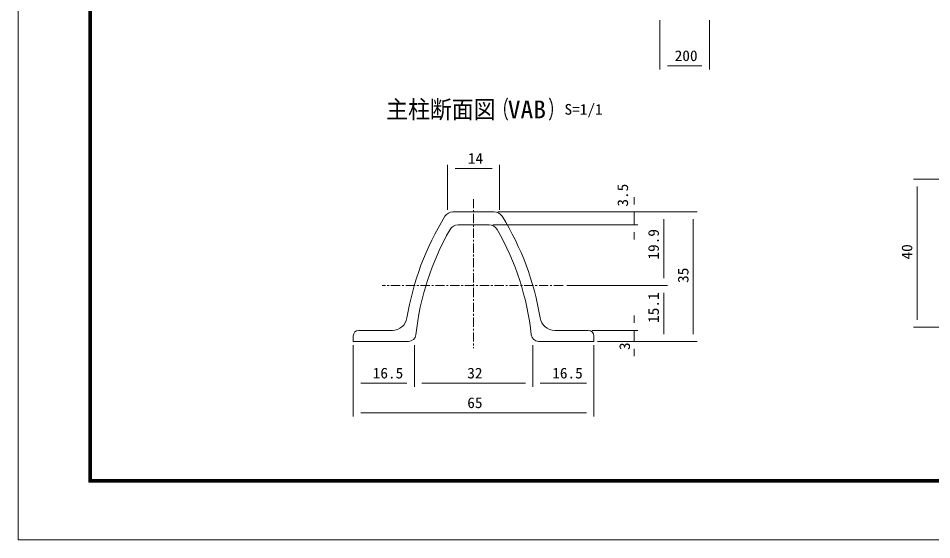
# Model space of a CAD drawing. Units: millimetres, scale not verified. Extents: x -4455 to 4455, y -3150 to 3150.
# Drawn here: x -4455 to -753, y -3150 to -1039 of the extents above; entities that cross this region are included whole.
import ezdxf
from ezdxf.enums import TextEntityAlignment as Align

# ---------------------------------------------------------------- set-up
doc = ezdxf.new("R2010")
doc.units = ezdxf.units.MM
doc.header["$LTSCALE"] = 30
doc.linetypes.add('USER1', pattern=[2, 1.25, -0.25, 0.25, -0.25])
for name, color, linetype, lineweight in [('0-8_5寸法', 1, 'Continuous', 18), ('0-C_9断面', 7, 'Continuous', 9), ('0-E_D-TTL', 7, 'Continuous', 9)]:
    doc.layers.add(name, color=color, linetype=linetype, lineweight=lineweight)
doc.styles.add('ＭＳ ゴシック', font='')
doc.styles.get('ＭＳ ゴシック').set_extended_font_data('MS Gothic')

msp = doc.modelspace()

# ---------------------------------------------------------------- linework, layer by layer
at = {"layer": '0-8_5寸法'}
for p, q in [((-1854.26, -1046.13), (-1854.26, -1246.6)), ((-1654.26, -1046.13), (-1654.26, -1246.6)), ((-1824.26, -1231.6), (-1684.26, -1231.6))]:
    msp.add_line(p, q, dxfattribs=at)
at = {"layer": '0-C_9断面', "color": 1, "lineweight": 18}
for p, q in [((-2714.76, -1813.91), (-2714.76, -1632.26)), ((-2684.76, -1647.26), (-2534.76, -1647.26)), ((-2504.76, -1813.91), (-2504.76, -1632.26)), ((-632.98, -1690.01), (-827.19, -1690.01)), ((-812.19, -2260.01), (-812.19, -1720.01)), ((-1959.17, -1792.43), (-1959.17, -1762.43)), ((-2510.83, -1822.43), (-1824.17, -1822.43)), ((-2510.83, -1822.43), (-1704.17, -1822.43)), ((-2510.83, -1822.43), (-1944.17, -1822.43)), ((-1959.17, -1822.43), (-1959.17, -1874.93)), ((-2531.93, -1874.93), (-1944.17, -1874.93)), ((-1839.17, -2090.93), (-1839.17, -1852.43)), ((-1719.17, -1852.43), (-1719.17, -2317.43)), ((-1959.17, -1904.93), (-1959.17, -1934.93)), ((-2232.04, -2120.93), (-1824.17, -2120.93)), ((-2232.04, -2120.93), (-1824.17, -2120.93)), ((-1839.17, -2317.43), (-1839.17, -2150.93)), ((-1959.17, -2272.43), (-1959.17, -2242.43)), ((-557.98, -2290.01), (-827.19, -2290.01)), ((-2129.76, -2302.43), (-1944.17, -2302.43)), ((-1959.17, -2347.43), (-1959.17, -2302.43)), ((-3097.26, -2362.43), (-3097.26, -2651.76)), ((-3097.26, -2362.43), (-3097.26, -2531.76)), ((-2849.76, -2362.43), (-2849.76, -2531.76)), ((-2849.76, -2362.43), (-2849.76, -2531.76)), ((-2369.76, -2362.43), (-2369.76, -2531.76)), ((-2369.76, -2362.43), (-2369.76, -2531.76)), ((-2122.26, -2362.43), (-2122.26, -2531.76)), ((-2122.26, -2362.43), (-2122.26, -2651.76)), ((-2107.26, -2347.43), (-1704.17, -2347.43)), ((-2107.26, -2347.43), (-1824.17, -2347.43)), ((-2107.26, -2347.43), (-1944.17, -2347.43)), ((-1959.17, -2377.43), (-1959.17, -2407.43)), ((-3067.26, -2516.76), (-2879.76, -2516.76)), ((-2819.76, -2516.76), (-2399.76, -2516.76)), ((-2152.26, -2516.76), (-2339.76, -2516.76)), ((-3067.26, -2636.76), (-2152.26, -2636.76))]:
    msp.add_line(p, q, dxfattribs=at)
at = {"layer": '0-C_9断面', "color": 1, "linetype": 'USER1', "lineweight": 18}
for p, q in [((-2609.76, -1770.55), (-2609.76, -2374)), ((-2247.04, -2120.93), (-2980.66, -2120.93))]:
    msp.add_line(p, q, dxfattribs=at)
at = {"layer": '0-C_9断面'}
for p, q in [((-2525.83, -1822.43), (-2693.7, -1822.43)), ((-2672.6, -1874.93), (-2546.93, -1874.93)), ((-3097.26, -2324.93), (-3097.26, -2347.43)), ((-2938.95, -2302.43), (-3074.76, -2302.43)), ((-2280.57, -2302.43), (-2144.76, -2302.43)), ((-2122.26, -2324.93), (-2122.26, -2347.43)), ((-2873.45, -2347.43), (-3097.26, -2347.43)), ((-2346.07, -2347.43), (-2122.26, -2347.43))]:
    msp.add_line(p, q, dxfattribs=at)
for centre, radius, start, end in [((-1760.76, -2436.08), 1134, 148.30182, 170.6662), ((-2693.7, -1859.93), 37.5, 90, 148.30182), ((-2525.83, -1859.93), 37.5, 31.69818, 90), ((-3458.76, -2436.08), 1134, 9.3338, 31.69818), ((-2672.6, -1912.43), 37.5, 90, 150.13204), ((-2546.93, -1912.43), 37.5, 29.86796, 90), ((-1760.76, -2436.08), 1089, 150.13204, 173.91336), ((-3458.76, -2436.08), 1089, 6.08664, 29.86796), ((-2938.95, -2242.43), 60, 270, 350.6662), ((-2280.57, -2242.43), 60, 189.3338, 270), ((-3074.76, -2324.93), 22.5, 90, 180), ((-2873.45, -2317.43), 30, 270, 353.91336), ((-2346.07, -2317.43), 30, 186.08664, 270), ((-2144.76, -2324.93), 22.5, 0, 90)]:
    msp.add_arc(centre, radius, start, end, dxfattribs=at)
at = {"layer": '0-E_D-TTL', "color": 2, "lineweight": 18}
msp.add_lwpolyline([(-4454.85, 3150.21), (4454.85, 3150.21), (4454.85, -3150.21), (-4454.85, -3150.21)], close=True, dxfattribs=at)
at = {"layer": '0-E_D-TTL'}
for points in [[(-4168.47, 2916.87), (4168.47, 2916.87), (4168.47, -2916.87), (-4168.47, -2916.87)], [(-4165.81, 2914.21), (4165.81, 2914.21), (4165.81, -2914.21), (-4165.81, -2914.21)], [(-4163.16, 2911.56), (4163.16, 2911.56), (4163.16, -2911.56), (-4163.16, -2911.56)], [(-4160.51, 2908.91), (4160.51, 2908.91), (4160.51, -2908.91), (-4160.51, -2908.91)], [(-4157.86, 2906.26), (4157.86, 2906.26), (4157.86, -2906.26), (-4157.86, -2906.26)]]:
    msp.add_lwpolyline(points, close=True, dxfattribs=at)

# ---------------------------------------------------------------- texts
at = {"layer": '0-8_5寸法', "color": 3, "style": 'ＭＳ ゴシック', "width": 1.05}
msp.add_text('200', height=43.33, dxfattribs=at).set_placement((-1794.76, -1224.92), align=Align.BOTTOM_LEFT)
at = {"layer": '0-C_9断面', "style": 'ＭＳ ゴシック'}
for s, height, width, p in [('主柱断面図', 72.14, 0.9, (-2963.71, -1465.49)), ('（     ）', 72.16, 0.65, (-2530.85, -1465.49)), ('VAB', 72.16, 1.05, (-2471.02, -1465.49))]:
    msp.add_text(s, height=height, dxfattribs=dict(at, width=width)).set_placement(p, align=Align.BOTTOM_LEFT)
at = {"layer": '0-C_9断面', "color": 3, "style": 'ＭＳ ゴシック', "width": 1.05}
for s, p in [('S=1/1', (-2241.17, -1442.09)), ('14', (-2633.01, -1640.59)), ('16.5', (-3018.51, -2510.09)), ('32', (-2635.26, -2510.09)), ('16.5', (-2291.01, -2510.09)), ('65', (-2635.26, -2630.09))]:
    msp.add_text(s, height=43.33, dxfattribs=at).set_placement(p, align=Align.BOTTOM_LEFT)
for s, p in [('3.5', (-1970.66, -1801.44)), ('19.9', (-1845.84, -2015.93)), ('40', (-818.86, -2015.51)), ('35', (-1725.84, -2110.43)), ('15.1', (-1845.84, -2272.43)), ('3', (-1962.89, -2382.26))]:
    msp.add_text(s, height=43.33, rotation=90, dxfattribs=at).set_placement(p, align=Align.BOTTOM_LEFT)

doc.saveas('drawing.dxf')
